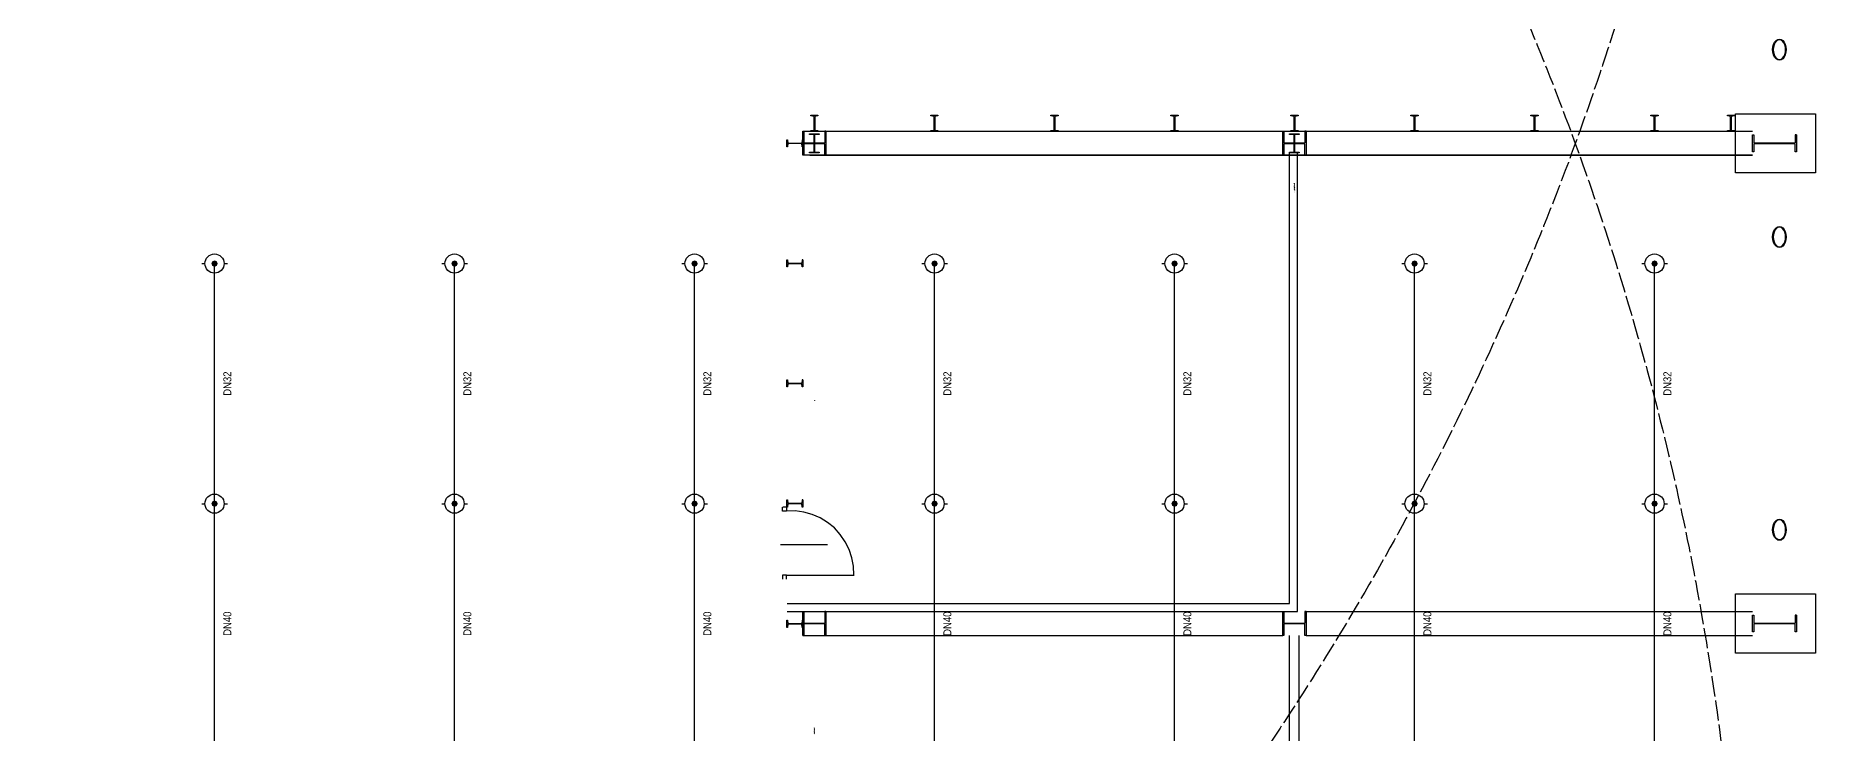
# Model space of a CAD drawing. Header units: centimetres. Extents: x 183171 to 202211, y -17274 to 19108.
# Drawn here: x 197636 to 199891, y 11118 to 11990 of the extents above; entities that cross this region are included whole.
import ezdxf
from ezdxf.enums import TextEntityAlignment as Align

# ---------------------------------------------------------------- set-up
doc = ezdxf.new("R2010")
doc.units = ezdxf.units.CM
doc.header["$LTSCALE"] = 20
doc.linetypes.add('DASHED', pattern=[1.524, 1.27, -0.254])
for name, color, linetype in [('ROTAS-MIMARI', 8, 'CONTINUOUS'), ('ROTAS-MIMARI-KOLON', 8, 'CONTINUOUS'), ('ROTAS-YANGIN-BASLIK', 1, 'CONTINUOUS'), ('ROTAS-YANGIN-CAP', 2, 'CONTINUOUS'), ('ROTAS-YANGIN-DOLAP-ETKI', 9, 'DASHED'), ('ROTAS-YANGIN-SPR-BORU', 1, 'CONTINUOUS')]:
    doc.layers.add(name, color=color, linetype=linetype)
doc.styles.add('ROTAS', font='arial.ttf')

# ---------------------------------------------------------------- blocks, each defined once
blk = doc.blocks.new('ROTAS-SMB-SPR-DIK')
h = blk.add_hatch(color=256)
h.dxf.hatch_style = 1
h.paths.add_polyline_path([(4, 0), (2.8, 2.8), (0, 4), (-2.8, 2.8), (-4, 0), (-2.8, -2.8), (0, -4), (2.8, -2.8)])
for p, q in [((-16, 0), (-12, 0)), ((12, 0), (16, 0))]:
    blk.add_line(p, q)
blk.add_circle((0, 0), 12)

msp = doc.modelspace()

# ---------------------------------------------------------------- linework, layer by layer
at = {"layer": 'ROTAS-MIMARI'}
for points in [[(199760.3, 11893.3), (199860.3, 11893.3), (199860.3, 11819.3), (199760.3, 11819.3), (199760.3, 11893.3)], [(198594.3, 11871.3), (199781.3, 11871.3)], [(198603.3, 11871.3), (199781.3, 11871.3)], [(199781.3, 11841.3), (198594.3, 11841.3)], [(198603.3, 11841.3), (199781.3, 11841.3)], [(199202.8, 11281.3), (199202.8, 11844.3)], [(199212.8, 11271.3), (199212.8, 11844.3)], [(199208.7, 11806.4), (199208.5, 11806.2)], [(199208.8, 11805.5), (199208.5, 11805.2)], [(199208.8, 11804.6), (199208.5, 11804.3)], [(199208.9, 11803.7), (199208.5, 11803.3)], [(199209, 11802.8), (199208.5, 11802.3)], [(199209.1, 11801.9), (199208.5, 11801.3)], [(199209.1, 11801), (199208.5, 11800.4)], [(199209.1, 11800), (199208.6, 11799.5)], [(199209.1, 11799), (199208.7, 11798.6)], [(199209.1, 11798.1), (199208.8, 11797.7)], [(199209.1, 11797.1), (199208.8, 11796.8)], [(199209.1, 11796.1), (199208.9, 11796)], [(199209.1, 11795.1), (199209, 11795.1)], [(198573.8, 11401.8), (198573.8, 11396.8), (198568.8, 11396.8), (198568.8, 11401.8)], [(198574.3, 11401.8), (198569.3, 11401.8)], [(198574.3, 11401.8), (198569.3, 11401.8)], [(198657.9, 11316.8), (198657.5, 11327.7), (198655.5, 11338.4), (198652.1, 11348.8), (198647.3, 11358.5), (198641.1, 11367.5), (198633.8, 11375.6), (198625.3, 11382.5), (198616.1, 11388.2), (198606, 11392.6), (198595.5, 11395.5), (198584.7, 11396.9), (198573.8, 11396.8)], [(198625, 11354.6), (198566.3, 11354.6)], [(198573.8, 11311.8), (198573.8, 11316.8), (198568.8, 11316.8), (198568.8, 11311.8)], [(198574.3, 11316.8), (198658.4, 11316.8)], [(198574.8, 11281.3), (199202.8, 11281.3)], [(199760.3, 11293.3), (199860.3, 11293.3), (199860.3, 11219.3), (199760.3, 11219.3), (199760.3, 11293.3)], [(198574.8, 11271.3), (199212.8, 11271.3)], [(198594.3, 11271.3), (199194.3, 11271.3)], [(199223.3, 11271.3), (199781.3, 11271.3)], [(198594.3, 11241.3), (199194.3, 11241.3)], [(199202.8, 10671.3), (199202.8, 11241.3)], [(199214.8, 10671.3), (199214.8, 11241.3)], [(199223.3, 11241.3), (199781.3, 11241.3)]]:
    msp.add_lwpolyline(points, dxfattribs=at)
at = {"layer": 'ROTAS-MIMARI-KOLON'}
for points in [[(199806.6, 11973.4), (199806.9, 11976.8)], [(199806.9, 11970), (199806.6, 11973.4)], [(199806.9, 11976.8), (199807.7, 11980)], [(199807.5, 11976.5), (199807.2, 11973.4)], [(199807.2, 11973.4), (199807.5, 11970.2)], [(199808.3, 11979.5), (199807.5, 11976.5)], [(199807.7, 11980), (199809.1, 11982.7)], [(199809.5, 11982), (199808.3, 11979.5)], [(199809.1, 11982.7), (199810.8, 11984.8)], [(199811.1, 11984), (199809.5, 11982)], [(199810.8, 11984.8), (199812.9, 11986.1)], [(199813, 11985.2), (199811.1, 11984)], [(199812.9, 11986.1), (199815, 11986.6)], [(199815, 11985.6), (199813, 11985.2)], [(199815, 11986.6), (199817.2, 11986.1)], [(199817.1, 11985.2), (199815, 11985.6)], [(199818.9, 11984), (199817.1, 11985.2)], [(199817.2, 11986.1), (199819.2, 11984.8)], [(199820.6, 11982), (199818.9, 11984)], [(199819.2, 11984.8), (199821, 11982.7)], [(199821.8, 11979.5), (199820.6, 11982)], [(199821, 11982.7), (199822.3, 11980)], [(199822.6, 11976.5), (199821.8, 11979.5)], [(199822.3, 11980), (199823.2, 11976.8)], [(199823.2, 11976.8), (199822.6, 11976.2)], [(199822.8, 11973.4), (199822.6, 11976.5)], [(199822.6, 11970.2), (199822.8, 11973.4)], [(199823.2, 11976.8), (199823.4, 11973.4)], [(199823.4, 11973.4), (199823.2, 11970)], [(199807.7, 11966.8), (199806.9, 11970)], [(199807.5, 11970.2), (199808.3, 11967.2)], [(199809.1, 11964), (199807.7, 11966.8)], [(199808.3, 11967.2), (199809.5, 11964.7)], [(199810.8, 11961.9), (199809.1, 11964)], [(199809.5, 11964.7), (199811.1, 11962.8)], [(199810.2, 11963.8), (199809.7, 11963.3)], [(199812.9, 11960.6), (199810.8, 11961.9)], [(199811.1, 11962.8), (199813, 11961.5)], [(199815, 11960.2), (199812.9, 11960.6)], [(199813, 11961.5), (199815, 11961.1)], [(199815, 11961.1), (199817.1, 11961.5)], [(199817.2, 11960.6), (199815, 11960.2)], [(199817.1, 11961.5), (199818.9, 11962.8)], [(199819.2, 11961.9), (199817.2, 11960.6)], [(199818.9, 11962.8), (199820.6, 11964.7)], [(199821, 11964), (199819.2, 11961.9)], [(199820.6, 11964.7), (199821.8, 11967.2)], [(199822.3, 11966.8), (199821, 11964)], [(199821.8, 11967.2), (199822.6, 11970.2)], [(199823.2, 11970), (199822.3, 11966.8)], [(198604.3, 11891.3), (198604.3, 11891.3)], [(198604.3, 11891.3), (198604.3, 11891.3)], [(198604.3, 11890.5), (198604.3, 11891.3)], [(198604.3, 11891.3), (198613.3, 11891.3)], [(198608.4, 11889.9), (198604.3, 11890.5)], [(198608.4, 11872.7), (198608.4, 11889.9)], [(198613.3, 11890.5), (198609.2, 11889.9)], [(198609.2, 11889.9), (198609.2, 11872.7)], [(198613.3, 11891.3), (198613.3, 11890.5)], [(198754.3, 11890.5), (198754.3, 11891.3)], [(198754.3, 11891.3), (198763.3, 11891.3)], [(198758.4, 11889.9), (198754.3, 11890.5)], [(198758.4, 11872.7), (198758.4, 11889.9)], [(198763.3, 11890.5), (198759.2, 11889.9)], [(198759.2, 11889.9), (198759.2, 11872.7)], [(198763.3, 11891.3), (198763.3, 11890.5)], [(198904.3, 11890.5), (198904.3, 11891.3)], [(198904.3, 11891.3), (198913.3, 11891.3)], [(198908.4, 11889.9), (198904.3, 11890.5)], [(198908.4, 11872.7), (198908.4, 11889.9)], [(198913.3, 11890.5), (198909.2, 11889.9)], [(198909.2, 11889.9), (198909.2, 11872.7)], [(198913.3, 11891.3), (198913.3, 11890.5)], [(199054.3, 11890.5), (199054.3, 11891.3)], [(199054.3, 11891.3), (199063.3, 11891.3)], [(199058.4, 11889.9), (199054.3, 11890.5)], [(199058.4, 11872.7), (199058.4, 11889.9)], [(199063.3, 11890.5), (199059.2, 11889.9)], [(199059.2, 11889.9), (199059.2, 11872.7)], [(199063.3, 11891.3), (199063.3, 11890.5)], [(199204.3, 11890.5), (199204.3, 11891.3)], [(199204.3, 11891.3), (199213.3, 11891.3)], [(199208.4, 11889.9), (199204.3, 11890.5)], [(199208.4, 11872.7), (199208.4, 11889.9)], [(199213.3, 11890.5), (199209.2, 11889.9)], [(199209.2, 11889.9), (199209.2, 11872.7)], [(199213.3, 11891.3), (199213.3, 11890.5)], [(199354.3, 11890.5), (199354.3, 11891.3)], [(199354.3, 11891.3), (199363.3, 11891.3)], [(199358.4, 11889.9), (199354.3, 11890.5)], [(199358.4, 11872.7), (199358.4, 11889.9)], [(199363.3, 11890.5), (199359.2, 11889.9)], [(199359.2, 11889.9), (199359.2, 11872.7)], [(199363.3, 11891.3), (199363.3, 11890.5)], [(199504.3, 11890.5), (199504.3, 11891.3)], [(199504.3, 11891.3), (199513.3, 11891.3)], [(199508.4, 11889.9), (199504.3, 11890.5)], [(199508.4, 11872.7), (199508.4, 11889.9)], [(199513.3, 11890.5), (199509.2, 11889.9)], [(199509.2, 11889.9), (199509.2, 11872.7)], [(199513.3, 11891.3), (199513.3, 11890.5)], [(199654.3, 11890.5), (199654.3, 11891.3)], [(199654.3, 11891.3), (199663.3, 11891.3)], [(199658.4, 11889.9), (199654.3, 11890.5)], [(199658.4, 11872.7), (199658.4, 11889.9)], [(199663.3, 11890.5), (199659.2, 11889.9)], [(199659.2, 11889.9), (199659.2, 11872.7)], [(199663.3, 11891.3), (199663.3, 11890.5)], [(199750, 11891.3), (199750, 11891.3)], [(199750, 11891.3), (199750, 11891.3)], [(199750, 11890.5), (199750, 11891.3)], [(199750, 11891.3), (199759, 11891.3)], [(199754.1, 11889.9), (199750, 11890.5)], [(199754.1, 11872.7), (199754.1, 11889.9)], [(199759, 11890.5), (199754.9, 11889.9)], [(199754.9, 11889.9), (199754.9, 11872.7)], [(199759, 11891.3), (199759, 11890.5)], [(198574.3, 11851.8), (198574.3, 11860.8)], [(198574.3, 11860.8), (198575.1, 11860.8)], [(198575.1, 11860.8), (198575.7, 11856.6)], [(198593.5, 11860.8), (198592.9, 11856.6)], [(198594.3, 11860), (198593.5, 11860.8)], [(198594.3, 11860.8), (198593.5, 11860.8)], [(198594.3, 11841.3), (198594.3, 11871.3)], [(198594.3, 11871.3), (198595.7, 11871.3)], [(198594.3, 11860.8), (198594.3, 11851.8)], [(198595.7, 11871.3), (198595.7, 11856.7)], [(198602.8, 11868.3), (198602.8, 11868.3)], [(198602.8, 11868.3), (198602.8, 11868.3)], [(198602.8, 11867.3), (198602.8, 11868.3)], [(198602.8, 11868.3), (198614.8, 11868.3)], [(198608.5, 11867.3), (198602.8, 11867.3)], [(198604.3, 11872.1), (198608.4, 11872.7)], [(198604.3, 11871.3), (198604.3, 11872.1)], [(198613.3, 11871.3), (198604.3, 11871.3)], [(198609.2, 11882), (198608.4, 11881.2)], [(198608.5, 11845.2), (198608.5, 11867.3)], [(198614.8, 11867.3), (198609.1, 11867.3)], [(198609.1, 11867.3), (198609.1, 11845.2)], [(198609.2, 11872.7), (198613.3, 11872.1)], [(198613.3, 11872), (198612.6, 11871.3)], [(198613.3, 11872.1), (198613.3, 11871.3)], [(198614.8, 11868.3), (198614.8, 11867.3)], [(198621.9, 11871.3), (198621.9, 11871.3)], [(198621.9, 11871.3), (198621.9, 11871.3)], [(198623.3, 11871.3), (198621.9, 11871.3)], [(198621.9, 11871.3), (198621.9, 11856.7)], [(198623.3, 11871.3), (198623.3, 11841.3)], [(198754.3, 11872.1), (198758.4, 11872.7)], [(198754.3, 11871.3), (198754.3, 11872.1)], [(198763.3, 11871.3), (198754.3, 11871.3)], [(198759.2, 11882), (198758.4, 11881.2)], [(198759.2, 11872.7), (198763.3, 11872.1)], [(198763.3, 11872), (198762.6, 11871.3)], [(198763.3, 11872.1), (198763.3, 11871.3)], [(198904.3, 11872.1), (198908.4, 11872.7)], [(198904.3, 11871.3), (198904.3, 11872.1)], [(198913.3, 11871.3), (198904.3, 11871.3)], [(198909.2, 11882), (198908.4, 11881.2)], [(198909.2, 11872.7), (198913.3, 11872.1)], [(198913.3, 11872), (198912.6, 11871.3)], [(198913.3, 11872.1), (198913.3, 11871.3)], [(199054.3, 11872.1), (199058.4, 11872.7)], [(199054.3, 11871.3), (199054.3, 11872.1)], [(199063.3, 11871.3), (199054.3, 11871.3)], [(199059.2, 11882), (199058.4, 11881.2)], [(199059.2, 11872.7), (199063.3, 11872.1)], [(199063.3, 11872), (199062.6, 11871.3)], [(199063.3, 11872.1), (199063.3, 11871.3)], [(199194.3, 11841.3), (199194.3, 11871.3)], [(199194.3, 11871.3), (199195.7, 11871.3)], [(199195.7, 11871.3), (199195.7, 11856.7)], [(199202.8, 11868.3), (199202.8, 11868.3)], [(199202.8, 11868.3), (199202.8, 11868.3)], [(199202.8, 11867.3), (199202.8, 11868.3)], [(199202.8, 11868.3), (199214.8, 11868.3)], [(199208.5, 11867.3), (199202.8, 11867.3)], [(199204.3, 11872.1), (199208.4, 11872.7)], [(199204.3, 11871.3), (199204.3, 11872.1)], [(199213.3, 11871.3), (199204.3, 11871.3)], [(199209.2, 11882), (199208.4, 11881.2)], [(199208.5, 11845.2), (199208.5, 11867.3)], [(199214.8, 11867.3), (199209.1, 11867.3)], [(199209.1, 11867.3), (199209.1, 11845.2)], [(199209.2, 11872.7), (199213.3, 11872.1)], [(199213.3, 11872), (199212.6, 11871.3)], [(199213.3, 11872.1), (199213.3, 11871.3)], [(199214.8, 11868.3), (199214.8, 11867.3)], [(199221.9, 11871.3), (199221.9, 11871.3)], [(199221.9, 11871.3), (199221.9, 11871.3)], [(199223.3, 11871.3), (199221.9, 11871.3)], [(199221.9, 11871.3), (199221.9, 11856.7)], [(199223.3, 11871.3), (199223.3, 11841.3)], [(199354.3, 11872.1), (199358.4, 11872.7)], [(199354.3, 11871.3), (199354.3, 11872.1)], [(199363.3, 11871.3), (199354.3, 11871.3)], [(199359.2, 11882), (199358.4, 11881.2)], [(199359.2, 11872.7), (199363.3, 11872.1)], [(199363.3, 11872), (199362.6, 11871.3)], [(199363.3, 11872.1), (199363.3, 11871.3)], [(199504.3, 11872.1), (199508.4, 11872.7)], [(199504.3, 11871.3), (199504.3, 11872.1)], [(199513.3, 11871.3), (199504.3, 11871.3)], [(199509.2, 11882), (199508.4, 11881.2)], [(199509.2, 11872.7), (199513.3, 11872.1)], [(199513.3, 11872), (199512.6, 11871.3)], [(199513.3, 11872.1), (199513.3, 11871.3)], [(199654.3, 11872.1), (199658.4, 11872.7)], [(199654.3, 11871.3), (199654.3, 11872.1)], [(199663.3, 11871.3), (199654.3, 11871.3)], [(199659.2, 11882), (199658.4, 11881.2)], [(199659.2, 11872.7), (199663.3, 11872.1)], [(199663.3, 11872), (199662.6, 11871.3)], [(199663.3, 11872.1), (199663.3, 11871.3)], [(199750, 11872.1), (199754.1, 11872.7)], [(199750, 11871.3), (199750, 11872.1)], [(199759, 11871.3), (199750, 11871.3)], [(199754.9, 11882), (199754.1, 11881.2)], [(199754.9, 11872.7), (199759, 11872.1)], [(199759, 11872), (199758.3, 11871.3)], [(199759, 11872.1), (199759, 11871.3)], [(199781.3, 11845.8), (199781.3, 11866.8)], [(199781.3, 11866.8), (199783, 11866.8)], [(199783, 11866.8), (199783, 11856.8)], [(199836.3, 11866.8), (199834.6, 11866.8)], [(199834.6, 11866.8), (199834.6, 11856.8)], [(199836.3, 11866.8), (199836.3, 11845.8)], [(198575.1, 11851.8), (198574.3, 11851.8)], [(198575.7, 11855.9), (198575.1, 11851.8)], [(198575.7, 11856.6), (198592.9, 11856.6)], [(198592.9, 11855.9), (198575.7, 11855.9)], [(198593.5, 11851.8), (198592.9, 11855.9)], [(198594.3, 11851.8), (198593.5, 11851.8)], [(198595.7, 11841.3), (198594.3, 11841.3)], [(198595.7, 11856.7), (198621.9, 11856.7)], [(198621.9, 11855.8), (198595.7, 11855.8)], [(198595.7, 11855.8), (198595.7, 11841.3)], [(198602.8, 11844.3), (198602.8, 11845.2)], [(198602.8, 11845.2), (198608.5, 11845.2)], [(198614.8, 11844.3), (198602.8, 11844.3)], [(198609.1, 11845.2), (198614.8, 11845.2)], [(198614.8, 11845.2), (198614.8, 11844.3)], [(198621.9, 11841.3), (198621.9, 11855.8)], [(198623.3, 11841.3), (198621.9, 11841.3)], [(199195.7, 11856.7), (199221.9, 11856.7)], [(199221.9, 11855.8), (199195.7, 11855.8)], [(199195.7, 11855.8), (199195.7, 11841.3)], [(199202.8, 11844.3), (199202.8, 11845.2)], [(199202.8, 11845.2), (199208.5, 11845.2)], [(199214.8, 11844.3), (199202.8, 11844.3)], [(199209.1, 11845.2), (199214.8, 11845.2)], [(199214.8, 11845.2), (199214.8, 11844.3)], [(199221.9, 11841.3), (199221.9, 11855.8)], [(199223.3, 11841.3), (199221.9, 11841.3)], [(199783, 11845.8), (199781.3, 11845.8)], [(199783, 11856.8), (199834.6, 11856.8)], [(199834.6, 11855.7), (199783, 11855.7)], [(199783, 11855.7), (199783, 11845.8)], [(199834.6, 11845.8), (199834.6, 11855.7)], [(199836.3, 11845.8), (199834.6, 11845.8)], [(199807.7, 11745.8), (199809.1, 11748.5)], [(199809.5, 11747.8), (199808.3, 11745.3)], [(199809.1, 11748.5), (199810.8, 11750.6)], [(199811.1, 11749.8), (199809.5, 11747.8)], [(199810.8, 11750.6), (199812.9, 11751.9)], [(199813, 11751), (199811.1, 11749.8)], [(199812.9, 11751.9), (199815, 11752.4)], [(199815, 11751.4), (199813, 11751)], [(199815, 11752.4), (199817.2, 11751.9)], [(199817.1, 11751), (199815, 11751.4)], [(199818.9, 11749.8), (199817.1, 11751)], [(199817.2, 11751.9), (199819.2, 11750.6)], [(199820.6, 11747.8), (199818.9, 11749.8)], [(199819.2, 11750.6), (199821, 11748.5)], [(199821.8, 11745.3), (199820.6, 11747.8)], [(199821, 11748.5), (199822.3, 11745.8)], [(199806.6, 11739.2), (199806.9, 11742.6)], [(199806.9, 11735.7), (199806.6, 11739.2)], [(199806.9, 11742.6), (199807.7, 11745.8)], [(199807.7, 11732.6), (199806.9, 11735.7)], [(199807.5, 11742.3), (199807.2, 11739.2)], [(199807.2, 11739.2), (199807.5, 11736)], [(199808.3, 11745.3), (199807.5, 11742.3)], [(199807.5, 11736), (199808.3, 11733)], [(199809.1, 11729.8), (199807.7, 11732.6)], [(199808.3, 11733), (199809.5, 11730.5)], [(199810.8, 11727.7), (199809.1, 11729.8)], [(199809.5, 11730.5), (199811.1, 11728.6)], [(199810.2, 11729.6), (199809.7, 11729.1)], [(199812.9, 11726.4), (199810.8, 11727.7)], [(199811.1, 11728.6), (199813, 11727.3)], [(199815, 11726), (199812.9, 11726.4)], [(199813, 11727.3), (199815, 11726.9)], [(199815, 11726.9), (199817.1, 11727.3)], [(199817.2, 11726.4), (199815, 11726)], [(199817.1, 11727.3), (199818.9, 11728.6)], [(199819.2, 11727.7), (199817.2, 11726.4)], [(199818.9, 11728.6), (199820.6, 11730.5)], [(199821, 11729.8), (199819.2, 11727.7)], [(199820.6, 11730.5), (199821.8, 11733)], [(199822.3, 11732.6), (199821, 11729.8)], [(199822.6, 11742.3), (199821.8, 11745.3)], [(199821.8, 11733), (199822.6, 11736)], [(199822.3, 11745.8), (199823.2, 11742.6)], [(199823.2, 11735.7), (199822.3, 11732.6)], [(199823.2, 11742.6), (199822.6, 11742)], [(199822.8, 11739.2), (199822.6, 11742.3)], [(199822.6, 11736), (199822.8, 11739.2)], [(199823.2, 11742.6), (199823.4, 11739.2)], [(199823.4, 11739.2), (199823.2, 11735.7)], [(198574.3, 11701.8), (198574.3, 11710.8)], [(198574.3, 11710.8), (198575.1, 11710.8)], [(198575.1, 11710.8), (198575.7, 11706.6)], [(198575.7, 11705.9), (198575.1, 11701.8)], [(198575.7, 11706.6), (198592.9, 11706.6)], [(198592.9, 11705.9), (198575.7, 11705.9)], [(198584.2, 11705.9), (198583.5, 11706.6)], [(198593.5, 11710.8), (198592.9, 11706.6)], [(198593.5, 11701.8), (198592.9, 11705.9)], [(198594.3, 11710), (198593.5, 11710.8)], [(198594.3, 11710.8), (198593.5, 11710.8)], [(198594.3, 11710.8), (198594.3, 11701.8)], [(198575.1, 11701.8), (198574.3, 11701.8)], [(198594.3, 11701.8), (198593.5, 11701.8)], [(198574.3, 11551.8), (198574.3, 11560.8)], [(198574.3, 11560.8), (198575.1, 11560.8)], [(198575.1, 11551.8), (198574.3, 11551.8)], [(198575.1, 11560.8), (198575.7, 11556.6)], [(198575.7, 11555.9), (198575.1, 11551.8)], [(198575.7, 11556.6), (198592.9, 11556.6)], [(198592.9, 11555.9), (198575.7, 11555.9)], [(198584.2, 11555.9), (198583.5, 11556.6)], [(198593.5, 11560.8), (198592.9, 11556.6)], [(198593.5, 11551.8), (198592.9, 11555.9)], [(198594.3, 11560), (198593.5, 11560.8)], [(198594.3, 11560.8), (198593.5, 11560.8)], [(198594.3, 11551.8), (198593.5, 11551.8)], [(198594.3, 11560.8), (198594.3, 11551.8)], [(198608.5, 11535.4), (198608.5, 11535.4)], [(198608.5, 11535.4), (198608.5, 11535.3)], [(198609, 11534.9), (198608.8, 11534.7)], [(198609.1, 11535), (198609, 11534.9)], [(198574.3, 11401.8), (198574.3, 11410.8)], [(198574.3, 11410.8), (198575.1, 11410.8)], [(198575.1, 11410.8), (198575.7, 11406.6)], [(198593.5, 11410.8), (198592.9, 11406.6)], [(198594.3, 11410), (198593.5, 11410.8)], [(198594.3, 11410.8), (198593.5, 11410.8)], [(198594.3, 11410.8), (198594.3, 11401.8)], [(198575.1, 11401.8), (198574.3, 11401.8)], [(198575.7, 11405.9), (198575.1, 11401.8)], [(198575.7, 11406.6), (198592.9, 11406.6)], [(198592.9, 11405.9), (198575.7, 11405.9)], [(198584.2, 11405.9), (198583.5, 11406.6)], [(198593.5, 11401.8), (198592.9, 11405.9)], [(198594.3, 11401.8), (198593.5, 11401.8)], [(199812.9, 11386.1), (199815, 11386.6)], [(199815, 11386.6), (199817.2, 11386.1)], [(199806.6, 11373.4), (199806.9, 11376.8)], [(199806.9, 11370), (199806.6, 11373.4)], [(199806.9, 11376.8), (199807.7, 11380)], [(199807.7, 11366.8), (199806.9, 11370)], [(199807.5, 11376.5), (199807.2, 11373.4)], [(199807.2, 11373.4), (199807.5, 11370.2)], [(199808.3, 11379.5), (199807.5, 11376.5)], [(199807.5, 11370.2), (199808.3, 11367.2)], [(199807.7, 11380), (199809.1, 11382.7)], [(199809.1, 11364), (199807.7, 11366.8)], [(199809.5, 11382), (199808.3, 11379.5)], [(199808.3, 11367.2), (199809.5, 11364.7)], [(199809.1, 11382.7), (199810.8, 11384.8)], [(199810.8, 11361.9), (199809.1, 11364)], [(199811.1, 11384), (199809.5, 11382)], [(199809.5, 11364.7), (199811.1, 11362.8)], [(199810.8, 11384.8), (199812.9, 11386.1)], [(199813, 11385.2), (199811.1, 11384)], [(199815, 11385.6), (199813, 11385.2)], [(199817.1, 11385.2), (199815, 11385.6)], [(199818.9, 11384), (199817.1, 11385.2)], [(199817.2, 11386.1), (199819.2, 11384.8)], [(199820.6, 11382), (199818.9, 11384)], [(199818.9, 11362.8), (199820.6, 11364.7)], [(199819.2, 11384.8), (199821, 11382.7)], [(199821, 11364), (199819.2, 11361.9)], [(199821.8, 11379.5), (199820.6, 11382)], [(199820.6, 11364.7), (199821.8, 11367.2)], [(199821, 11382.7), (199822.3, 11380)], [(199822.3, 11366.8), (199821, 11364)], [(199822.6, 11376.5), (199821.8, 11379.5)], [(199821.8, 11367.2), (199822.6, 11370.2)], [(199822.3, 11380), (199823.2, 11376.8)], [(199823.2, 11370), (199822.3, 11366.8)], [(199823.2, 11376.8), (199822.6, 11376.2)], [(199822.8, 11373.4), (199822.6, 11376.5)], [(199822.6, 11370.2), (199822.8, 11373.4)], [(199823.2, 11376.8), (199823.4, 11373.4)], [(199823.4, 11373.4), (199823.2, 11370)], [(199810.2, 11363.8), (199809.7, 11363.3)], [(199812.9, 11360.6), (199810.8, 11361.9)], [(199811.1, 11362.8), (199813, 11361.5)], [(199815, 11360.2), (199812.9, 11360.6)], [(199813, 11361.5), (199815, 11361.1)], [(199815, 11361.1), (199817.1, 11361.5)], [(199817.2, 11360.6), (199815, 11360.2)], [(199817.1, 11361.5), (199818.9, 11362.8)], [(199819.2, 11361.9), (199817.2, 11360.6)], [(198574.3, 11251.3), (198574.3, 11260.3)], [(198574.3, 11260.3), (198575.1, 11260.3)], [(198575.1, 11251.3), (198574.3, 11251.3)], [(198575.1, 11260.3), (198575.7, 11256.2)], [(198575.7, 11255.5), (198575.1, 11251.3)], [(198575.7, 11256.2), (198592.9, 11256.2)], [(198592.9, 11255.5), (198575.7, 11255.5)], [(198593.5, 11260.3), (198592.9, 11256.2)], [(198593.5, 11251.3), (198592.9, 11255.5)], [(198594.3, 11259.5), (198593.5, 11260.3)], [(198594.3, 11260.3), (198593.5, 11260.3)], [(198594.3, 11251.3), (198593.5, 11251.3)], [(198594.3, 11241.3), (198594.3, 11271.3)], [(198594.3, 11271.3), (198595.7, 11271.3)], [(198594.3, 11260.3), (198594.3, 11251.3)], [(198595.7, 11271.3), (198595.7, 11256.7)], [(198595.7, 11256.7), (198621.9, 11256.7)], [(198621.9, 11255.8), (198595.7, 11255.8)], [(198595.7, 11255.8), (198595.7, 11241.3)], [(198621.9, 11271.3), (198621.9, 11271.3)], [(198621.9, 11271.3), (198621.9, 11271.3)], [(198623.3, 11271.3), (198621.9, 11271.3)], [(198621.9, 11271.3), (198621.9, 11256.7)], [(198621.9, 11241.3), (198621.9, 11255.8)], [(198623.3, 11271.3), (198623.3, 11241.3)], [(199194.3, 11241.3), (199194.3, 11271.3)], [(199194.3, 11271.3), (199195.7, 11271.3)], [(199195.7, 11271.3), (199195.7, 11256.7)], [(199195.7, 11256.7), (199221.9, 11256.7)], [(199221.9, 11255.8), (199195.7, 11255.8)], [(199195.7, 11255.8), (199195.7, 11241.3)], [(199221.9, 11271.3), (199221.9, 11271.3)], [(199221.9, 11271.3), (199221.9, 11271.3)], [(199223.3, 11271.3), (199221.9, 11271.3)], [(199221.9, 11271.3), (199221.9, 11256.7)], [(199221.9, 11241.3), (199221.9, 11255.8)], [(199223.3, 11271.3), (199223.3, 11241.3)], [(199781.3, 11245.8), (199781.3, 11266.8)], [(199781.3, 11266.8), (199783, 11266.8)], [(199783, 11266.8), (199783, 11256.8)], [(199783, 11256.8), (199834.6, 11256.8)], [(199834.6, 11255.7), (199783, 11255.7)], [(199783, 11255.7), (199783, 11245.8)], [(199836.3, 11266.8), (199834.6, 11266.8)], [(199834.6, 11266.8), (199834.6, 11256.8)], [(199834.6, 11245.8), (199834.6, 11255.7)], [(199836.3, 11266.8), (199836.3, 11245.8)], [(198595.7, 11241.3), (198594.3, 11241.3)], [(198623.3, 11241.3), (198621.9, 11241.3)], [(199195.7, 11241.3), (199194.3, 11241.3)], [(199223.3, 11241.3), (199221.9, 11241.3)], [(199783, 11245.8), (199781.3, 11245.8)], [(199836.3, 11245.8), (199834.6, 11245.8)], [(198608.8, 11125.7), (198608.5, 11125.3)], [(198608.8, 11124.7), (198608.5, 11124.4)], [(198608.9, 11123.8), (198608.5, 11123.4)], [(198608.9, 11122.8), (198608.5, 11122.4)], [(198608.9, 11121.9), (198608.5, 11121.4)], [(198608.9, 11120.9), (198608.5, 11120.5)], [(198608.9, 11120), (198608.5, 11119.5)], [(198609, 11119), (198608.5, 11118.5)]]:
    msp.add_lwpolyline(points, dxfattribs=at)
at = {"layer": 'ROTAS-YANGIN-DOLAP-ETKI'}
for centre in [(196271, 13056), (198671, 13056), (196271, 10656), (198671, 10656)]:
    msp.add_circle(centre, 3500, dxfattribs=at)
at = {"layer": 'ROTAS-YANGIN-SPR-BORU'}
for p, q in [((197859, 11406), (197859, 11706)), ((198159, 11406), (198159, 11706)), ((198459, 11406), (198459, 11706)), ((198759, 11406), (198759, 11706)), ((199059, 11406), (199059, 11706)), ((199359, 11406), (199359, 11706)), ((199659, 11406), (199659, 11706)), ((197859, 11106), (197859, 11406)), ((198159, 11106), (198159, 11406)), ((198459, 11106), (198459, 11406)), ((198759, 11106), (198759, 11406)), ((199059, 11106), (199059, 11406)), ((199359, 11106), (199359, 11406)), ((199659, 11106), (199659, 11406))]:
    msp.add_line(p, q, dxfattribs=at)

# ---------------------------------------------------------------- block references
at = {"layer": 'ROTAS-YANGIN-BASLIK'}
for p in [(197859, 11706), (198159, 11706), (198459, 11706), (198759, 11706), (199059, 11706), (199359, 11706), (199659, 11706), (197859, 11406), (198159, 11406), (198459, 11406), (198759, 11406), (199059, 11406), (199359, 11406), (199659, 11406)]:
    msp.add_blockref('ROTAS-SMB-SPR-DIK', p, dxfattribs=at)

# ---------------------------------------------------------------- texts
at = {"layer": 'ROTAS-YANGIN-CAP', "style": 'ROTAS', "width": 0.85}
for s, p in [('DN32', (197875, 11556)), ('DN32', (198175, 11556)), ('DN32', (198475, 11556)), ('DN32', (198775, 11556)), ('DN32', (199075, 11556)), ('DN32', (199375, 11556)), ('DN32', (199675, 11556)), ('DN40', (197875, 11256)), ('DN40', (198175, 11256)), ('DN40', (198475, 11256)), ('DN40', (198775, 11256)), ('DN40', (199075, 11256)), ('DN40', (199375, 11256)), ('DN40', (199675, 11256))]:
    msp.add_text(s, height=10, rotation=90, dxfattribs=at).set_placement(p, align=Align.MIDDLE_CENTER)

doc.saveas('drawing.dxf')
